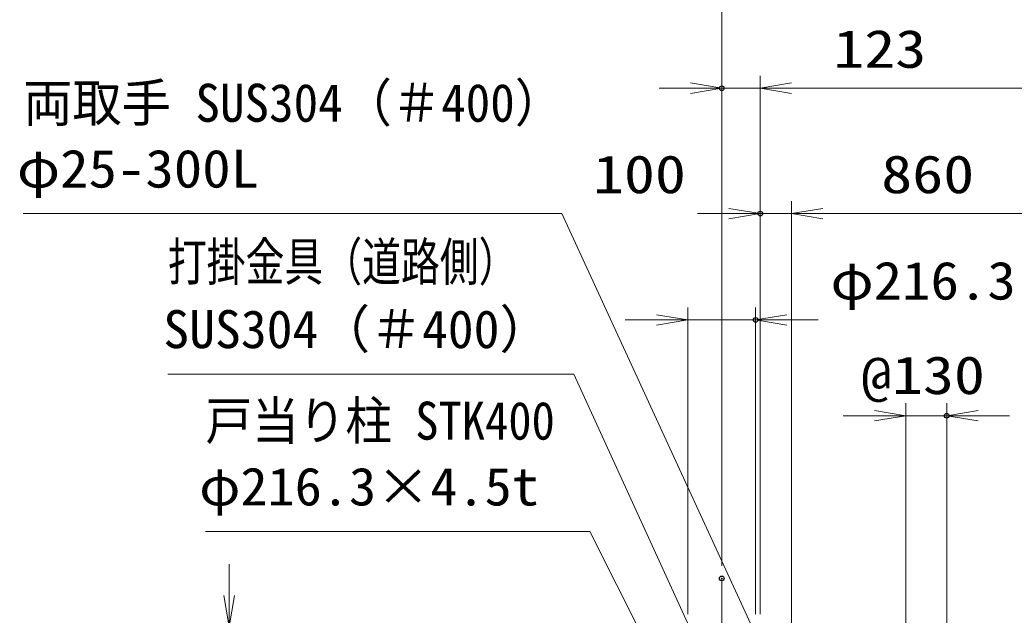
# Model space of a CAD drawing. Units: millimetres at full size. Extents: x -11880 to 11880, y -8400 to 8400.
# Drawn here: x 30 to 3204, y 884 to 2783 of the extents above; entities that cross this region are included whole.
import ezdxf
from ezdxf.enums import TextEntityAlignment as Align

# ---------------------------------------------------------------- set-up
doc = ezdxf.new("R2010")
doc.units = ezdxf.units.MM
doc.header["$LTSCALE"] = 30
doc.header["$PDMODE"] = 32
doc.header["$PDSIZE"] = 15
doc.linetypes.add('USER1', pattern=[18, 12, -1.5, 3, -1.5])
for name, color, linetype, lineweight in [('0-2_軸線', 200, 'USER1', 15), ('0-4_寸法線', 4, 'Continuous', 18), ('0-5_0', 7, 'Continuous', 18)]:
    doc.layers.add(name, color=color, linetype=linetype, lineweight=lineweight)
doc.layers.add('0-6_Defpoints', color=7, linetype='Continuous')
doc.styles.add('ＭＳ ゴシック', font='')
doc.styles.get('ＭＳ ゴシック').set_extended_font_data('MS Gothic')

# ---------------------------------------------------------------- blocks, each defined once
blk = doc.blocks.new('_Open')
at = {"layer": '0-5_0', "color": 4}
blk.add_line((-30, 5), (0, 0), dxfattribs=at)
blk.add_lwpolyline([(-30, -5), (0, 0), (-30, 0)], dxfattribs=at)
blk = doc.blocks.new('S288')
at = {"layer": '0-4_寸法線'}
for points in [[(11073976.8, 81148346.3), (11125552.8, 81148346.3), (11144762.8, 81106634.9), (11146017.7, 81103910)], [(11144308.6, 81106425.8), (11146017.7, 81103910), (11145216.9, 81106844.1)]]:
    blk.add_lwpolyline(points, dxfattribs=at)
at = {"layer": '0-4_寸法線', "color": 254, "style": 'ＭＳ ゴシック'}
for s, width, p in [('両取手 SUS304（＃400）', 0.95, (11073976.8, 81156046.9)), ('φ25-300L', 1.1, (11073372, 81149746.9))]:
    blk.add_text(s, height=3637, dxfattribs=dict(at, width=width)).set_placement(p, align=Align.BOTTOM_LEFT)
blk = doc.blocks.new('S289')
at = {"layer": '0-4_寸法線'}
for points in [[(11087822.1, 81132979.8), (11126697.3, 81132979.8), (11144588.7, 81093889.8), (11145837.2, 81091162)], [(11144134, 81093681.8), (11145837.2, 81091162), (11145043.3, 81094097.9)]]:
    blk.add_lwpolyline(points, dxfattribs=at)
at = {"layer": '0-4_寸法線', "color": 254, "style": 'ＭＳ ゴシック', "width": 0.75}
blk.add_text('打掛金具（道路側）', height=3637, dxfattribs=at).set_placement((11087822.1, 81140831.5), align=Align.BOTTOM_LEFT)
at = {"layer": '0-4_寸法線', "color": 254, "style": 'ＭＳ ゴシック'}
blk.add_text('SUS304（＃400）', height=3637, dxfattribs=at).set_placement((11087390.1, 81134380.3), align=Align.BOTTOM_LEFT)
blk = doc.blocks.new('S290')
at = {"layer": '0-4_寸法線'}
for points in [[(11091432.9, 81117920.3), (11128234.5, 81117920.3), (11138550.4, 81097452.5), (11139900.6, 81094773.5)], [(11138103.9, 81097227.5), (11139900.6, 81094773.5), (11138996.9, 81097677.6)]]:
    blk.add_lwpolyline(points, dxfattribs=at)
at = {"layer": '0-4_寸法線', "color": 254, "style": 'ＭＳ ゴシック'}
for s, width, p in [('戸当り柱 STK400', 0.9, (11091432.9, 81125620.9)), ('φ216.3×4.5t', 1.05, (11090828.1, 81119320.9))]:
    blk.add_text(s, height=3637, dxfattribs=dict(at, width=width)).set_placement(p, align=Align.BOTTOM_LEFT)

msp = doc.modelspace()

# ---------------------------------------------------------------- linework, layer by layer
at = {"layer": '0-2_軸線'}
msp.add_line((2270.88, 1001.2), (2270.88, -772.95), dxfattribs=at)
at = {"layer": '0-4_寸法線'}
for p, q in [((2270.88, 1041.2), (2270.88, 2957.2)), ((2270.88, 1041.2), (2270.88, 2605.19)), ((2393.88, 886.63), (2393.88, 2605.19)), ((2393.88, 886.63), (2393.88, 2605.19)), ((2170.88, 2565.19), (2070.88, 2565.19)), ((2393.88, 2565.19), (2270.88, 2565.19)), ((2393.88, 2565.19), (4393.88, 2565.19)), ((2493.88, 2565.19), (2593.88, 2565.19)), ((2393.88, 886.63), (2393.88, 2205.19)), ((2493.88, 786.63), (2493.88, 2205.19)), ((2493.88, 786.63), (2493.88, 2205.19)), ((2293.88, 2165.19), (2193.88, 2165.19)), ((2493.88, 2165.19), (2393.88, 2165.19)), ((2493.88, 2165.19), (3353.88, 2165.19)), ((2593.88, 2165.19), (2693.88, 2165.19)), ((3253.88, 2165.19), (3153.88, 2165.19)), ((2162.73, 886.63), (2162.73, 1865.75)), ((2379.03, 886.63), (2379.03, 1865.75)), ((2062.73, 1825.75), (1962.73, 1825.75)), ((2162.73, 1825.75), (2379.03, 1825.75)), ((2479.03, 1825.75), (2579.03, 1825.75)), ((2858.88, 845.63), (2858.88, 1560.23)), ((2988.88, 845.63), (2988.88, 1560.23)), ((2758.88, 1520.23), (2658.88, 1520.23)), ((2858.88, 1520.23), (2988.88, 1520.23)), ((3088.88, 1520.23), (3188.88, 1520.23)), ((698.49, 946.63), (698.49, 1046.63))]:
    msp.add_line(p, q, dxfattribs=at)
at = {"layer": '0-6_Defpoints'}
for p in [(2270.88, 2565.19), (2393.88, 2165.19), (2379.03, 1825.75), (2988.88, 1520.23), (2270.88, 1001.2)]:
    msp.add_point(p, dxfattribs=at)

# ---------------------------------------------------------------- block references
at = {"layer": '0-4_寸法線'}
for name, p, xscale, yscale in [('S288', (-369091.3, -2702779.54), 0.03333333, 0.03333333), ('_Open', (2270.88, 2565.19), 3.333333, 3.333333), ('_Open', (2393.88, 2165.19), 3.333333, 3.333333), ('S289', (-369091.3, -2702779.54), 0.03333333, 0.03333333), ('_Open', (2162.73, 1825.75), 3.333333, 3.333333), ('S290', (-369091.3, -2702779.54), 0.03333333, 0.03333333), ('_Open', (2858.88, 1520.23), 3.333333, 3.333333)]:
    msp.add_blockref(name, p, dxfattribs=dict(at, xscale=xscale, yscale=yscale))
at = {"layer": '0-4_寸法線', "xscale": 3.333333, "yscale": 3.333333}
for p, rotation in [((2393.88, 2565.19), 180), ((2393.88, 2565.19), 180), ((2493.88, 2165.19), 180), ((2493.88, 2165.19), 180), ((2379.03, 1825.75), 180), ((2988.88, 1520.23), 180), ((698.49, 846.63), 270)]:
    msp.add_blockref('_Open', p, dxfattribs=dict(at, rotation=rotation))

# ---------------------------------------------------------------- texts
at = {"layer": '0-4_寸法線', "color": 254, "style": 'ＭＳ ゴシック'}
for s, width, p in [('123', 1.2, (2626.78, 2593.87)), ('100', 1.2, (1859.66, 2193.87)), ('860', 1.2, (2779.88, 2193.87)), ('φ216.3', 1.1, (2618.04, 1854.43)), ('@130', 1.2, (2715.08, 1552.91))]:
    msp.add_text(s, height=121.2, dxfattribs=dict(at, width=width)).set_placement(p, align=Align.BOTTOM_LEFT)

doc.saveas('drawing.dxf')
